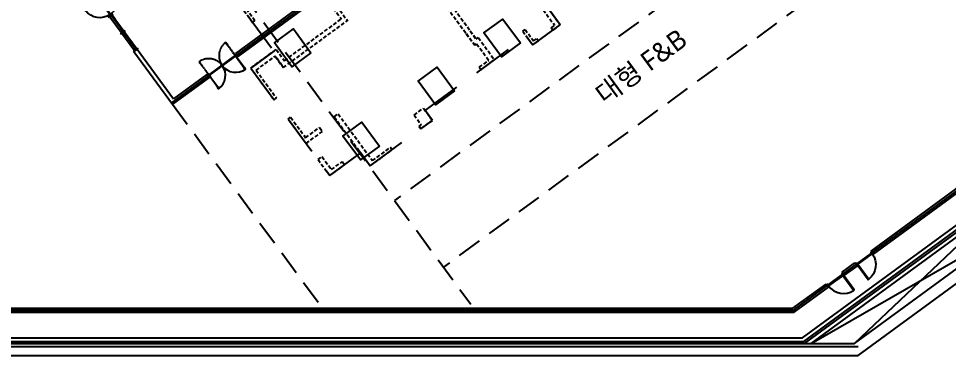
# Model space of a CAD drawing. Header units: millimetres. Extents: x 75184266 to 76346726, y -35077925 to -33679385.
# Drawn here: x 75473512 to 75520784, y -34997819 to -34980411 of the extents above; entities that cross this region are included whole.
import ezdxf
from ezdxf.enums import TextEntityAlignment as Align

# ---------------------------------------------------------------- set-up
doc = ezdxf.new("R2010")
doc.units = ezdxf.units.MM
doc.header["$LTSCALE"] = 50
doc.header["$MEASUREMENT"] = 0
doc.header["$PDMODE"] = 1
doc.header["$PDSIZE"] = -3
for name, pattern in [('HIDDEN2', [0.1875, 0.125, -0.0625]), ('XR-1F-PLAN$0$CEN', [62, 60, -1, 0, -1]), ('XR-1F-PLAN$0$HIDDEN', [0.375, 0.25, -0.125]), ('XR-지하3층$0$H', [1.3, 0.8, -0.5]), ('XR-지하3층$0$HIDDEN', [0.375, 0.25, -0.125])]:
    doc.linetypes.add(name, pattern=pattern)
doc.layers.get('0').update_dxf_attribs({"linetype": 'CONTINUOUS'})
doc.layers.get('Defpoints').update_dxf_attribs({"color": 51, "linetype": 'CONTINUOUS'})
for name, color, linetype in [('AA-DWXM-DOOR', 4, 'CONTINUOUS'), ('AA-MKXS', 3, 'CONTINUOUS'), ('XR-1F-PLAN$0$A-CEN02', 27, 'XR-1F-PLAN$0$CEN'), ('XR-1F-PLAN$0$A-DOR-FRAME', 7, 'CONTINUOUS'), ('XR-1F-PLAN$0$A-DOR-GL', 142, 'CONTINUOUS'), ('XR-1F-PLAN$0$A-DOR-HID', 9, 'XR-1F-PLAN$0$HIDDEN'), ('XR-1F-PLAN$0$A-DOR-TRACE', 8, 'CONTINUOUS'), ('XR-1F-PLAN$0$A-FRAME', 1, 'CONTINUOUS'), ('XR-1F-PLAN$0$A-HDCP7', 7, 'CONTINUOUS'), ('XR-1F-PLAN$0$A-WIN-ELE8', 8, 'CONTINUOUS'), ('XR-지하3층$0$CON', 2, 'CONTINUOUS')]:
    doc.layers.add(name, color=color, linetype=linetype)
doc.layers.add('건축', color=8, linetype='CONTINUOUS', plot=False)
doc.styles.add('XR-지하3층$0$돋움', font='', dxfattribs={"width": 0.9})
doc.styles.add('맑은고딕', font='malgun.ttf')
doc.styles.get('XR-지하3층$0$돋움').set_extended_font_data('Dotum')
doc.dimstyles.new('XR-지하3층$0$20110829_평면도_면적조정$0$std_style', dxfattribs={"dimscale": 400, "dimtxt": 3, "dimasz": 1, "dimexe": 1.5, "dimexo": 2, "dimgap": 1, "dimtad": 1, "dimtoh": 1, "dimdec": 0, "dimzin": 0, "dimdsep": 46, "dimtxsty": 'XR-지하3층$0$돋움', "dimblk": 'XR-지하3층$0$20110829_평면도_면적조정$0$01420DDOT01', "dimblk1": 'XR-지하3층$0$20110829_평면도_면적조정$0$01420DDOT01', "dimblk2": 'XR-지하3층$0$20110829_평면도_면적조정$0$01420DDOT01', "dimcen": 2.5, "dimdle": 8, "dimclrd": 256, "dimclre": 256, "dimclrt": 256, "dimadec": 0, "dimazin": 0, "dimtfac": 1, "dimtdec": 0, "dimtix": 1, "dimtmove": 2, "dimatfit": 3, "dimldrblk": 'XR-지하3층$0$20110829_평면도_면적조정$0$_ClosedBlank', "dimfxl": 1, "dimtolj": 1, "dimtzin": 0, "dimlwd": -1, "dimlwe": -1, "dimarcsym": 0})

# ---------------------------------------------------------------- blocks, each defined once
blk = doc.blocks.new('d-1000')
at = {"layer": 'AA-DWXM-DOOR', "color": 8}
for p, q in [((40, 100), (980, 100)), ((55, 60), (965, 60))]:
    blk.add_line(p, q, dxfattribs=at)
at = {"layer": 'AA-DWXM-DOOR'}
blk.add_lwpolyline([(40, 100), (80, 100), (80, 1040), (40, 1040), (40, 100)], dxfattribs=at)
for points in [[(40, 100), (10, 100), (10, 0), (55, 0), (55, 60), (40, 60)], [(980, 100), (1010, 100), (1010, 0), (965, 0), (965, 60), (980, 60)]]:
    blk.add_lwpolyline(points, close=True, dxfattribs=at)
at = {"layer": 'AA-DWXM-DOOR', "color": 9}
blk.add_arc((32, 93), 948, 0.4142, 87.0949, dxfattribs=at)
at = {"layer": 'AA-MKXS', "ltscale": 0.5}
for p, q in [((0, 150), (0, -50)), ((1020, 150), (1020, -50))]:
    blk.add_line(p, q, dxfattribs=at)
blk = doc.blocks.new('XR-1F-PLAN$0$양개문')
at = {"layer": 'XR-1F-PLAN$0$A-DOR-FRAME', "ltscale": 0.5}
for points in [[(50, 800), (60, 800), (60, 815), (75, 815), (75, 800), (85, 800), (85, 900), (50, 900)], [(1750, 800), (1740, 800), (1740, 815), (1725, 815), (1725, 800), (1715, 800), (1715, 900), (1750, 900)], [(50, 100), (0, 100), (0, 0), (50, 0)], [(50, 150), (60, 150), (60, 135), (75, 135), (75, 150), (85, 150), (85, 50), (50, 50)], [(1750, 150), (1740, 150), (1740, 135), (1725, 135), (1725, 150), (1715, 150), (1715, 50), (1750, 50)], [(1800, 100), (1750, 100), (1750, 0), (1800, 0)]]:
    blk.add_lwpolyline(points, close=True, dxfattribs=at)
at = {"layer": 'XR-1F-PLAN$0$A-DOR-GL'}
for points in [[(62, 137), (72, 137), (72, 812), (62, 812)], [(1737, 137), (1727, 137), (1727, 812), (1737, 812)]]:
    blk.add_lwpolyline(points, close=True, dxfattribs=at)
at = {"layer": 'XR-1F-PLAN$0$A-DOR-HID', "ltscale": 2}
for points in [[(50, -50), (60, -50), (60, -35), (75, -35), (75, -50), (85, -50), (85, 50), (50, 50)], [(1750, -50), (1740, -50), (1740, -35), (1725, -35), (1725, -50), (1715, -50), (1715, 50), (1750, 50)], [(62, -37), (72, -37), (72, -712), (62, -712)], [(1737, -37), (1727, -37), (1727, -712), (1737, -712)], [(50, -700), (60, -700), (60, -715), (75, -715), (75, -700), (85, -700), (85, -800), (50, -800)], [(1750, -700), (1740, -700), (1740, -715), (1725, -715), (1725, -700), (1715, -700), (1715, -800), (1750, -800)]]:
    blk.add_lwpolyline(points, close=True, dxfattribs=at)
for centre, start, end in [((50, 50), 270, 0), ((1750, 50), 180, 270)]:
    blk.add_arc(centre, 850, start, end, dxfattribs=at)
at = {"layer": 'XR-1F-PLAN$0$A-DOR-TRACE'}
for centre, start, end in [((50, 50), 360, 90), ((1750, 50), 90, 180)]:
    blk.add_arc(centre, 850, start, end, dxfattribs=at)
at = {"layer": 'XR-1F-PLAN$0$A-WIN-ELE8'}
for p, q in [((1715, 65), (85, 65)), ((1715, 35), (85, 35))]:
    blk.add_line(p, q, dxfattribs=at)
blk = doc.blocks.new('XR-1F-PLAN$0$A$C10B20476')
at = {"layer": 'Defpoints'}
for p, q in [((134, 35), (110, 35)), ((110, 35), (110, 0)), ((134, 35), (134, 0))]:
    blk.add_line(p, q, dxfattribs=at)
at = {"layer": 'XR-1F-PLAN$0$A-CEN02', "linetype": 'Continuous'}
blk.add_line((318, 80), (0, 80), dxfattribs=at)
at = {"layer": 'XR-1F-PLAN$0$A-FRAME'}
for p, q in [((144, 80), (110, 80)), ((110, 56), (144, 56)), ((110, 43), (144, 43)), ((144, 20), (134, 20))]:
    blk.add_line(p, q, dxfattribs=at)
for points in [[(88, 20), (88, 80)], [(110, 35), (110, 80)], [(122, 48), (144, 48), (144, 20), (238, 20), (238, 80), (144, 80), (144, 51), (122, 51), (122, 48)]]:
    blk.add_lwpolyline(points, dxfattribs=at)
blk = doc.blocks.new('XR-1F-PLAN$0$A$C491451C1')
at = {"layer": 'Defpoints'}
for p, q in [((15, 208), (-20, 208)), ((15, 184), (-20, 184)), ((15, 184), (15, 208)), ((45, 208), (45, 184)), ((45, 208), (80, 208)), ((45, 184), (80, 184))]:
    blk.add_line(p, q, dxfattribs=at)
at = {"layer": 'XR-1F-PLAN$0$A-CEN02', "linetype": 'Continuous'}
blk.add_line((30, 0), (30, 318), dxfattribs=at)
at = {"layer": 'XR-1F-PLAN$0$A-FRAME'}
for p, q in [((0, 174), (0, 184)), ((24, 208), (24, 174)), ((37, 208), (37, 174)), ((60, 174), (60, 184))]:
    blk.add_line(p, q, dxfattribs=at)
for points in [[(0, 230), (60, 230)], [(29, 196), (29, 174), (0, 174), (0, 80), (60, 80), (60, 174), (32, 174), (32, 196), (29, 196)], [(15, 208), (45, 208)]]:
    blk.add_lwpolyline(points, dxfattribs=at)
blk = doc.blocks.new('XR-1F-PLAN$0$A$C7F517DA1')
at = {"layer": 'XR-1F-PLAN$0$A-DOR-FRAME', "ltscale": 0.5, "elevation": 0}
for points in [[(50, 1675), (60, 1675), (60, 1690), (75, 1690), (75, 1675), (85, 1675), (85, 1775), (50, 1775)], [(50, 925), (10, 925), (10, 825), (50, 825)], [(990, 925), (950, 925), (950, 825), (990, 825)]]:
    blk.add_lwpolyline(points, close=True, dxfattribs=at)
blk.add_lwpolyline([(50, 875), (50, 975), (60, 975), (60, 960), (75, 960), (75, 975), (85, 975), (85, 875), (50, 875)], dxfattribs=at)
at = {"layer": 'XR-1F-PLAN$0$A-DOR-GL', "elevation": 0}
blk.add_lwpolyline([(62, 962), (72, 962), (72, 1687), (62, 1687)], close=True, dxfattribs=at)
at = {"layer": 'XR-1F-PLAN$0$A-DOR-HID', "ltscale": 2, "elevation": 0}
blk.add_lwpolyline([(50, 875), (50, 775), (60, 775), (60, 790), (75, 790), (75, 775), (85, 775), (85, 875), (50, 875)], dxfattribs=at)
for points in [[(62, 788), (72, 788), (72, 63), (62, 63)], [(50, 75), (60, 75), (60, 60), (75, 60), (75, 75), (85, 75), (85, -25), (50, -25)]]:
    blk.add_lwpolyline(points, close=True, dxfattribs=at)
at = {"layer": 'XR-1F-PLAN$0$A-DOR-HID', "ltscale": 2}
blk.add_arc((50, 875, 0), 900, 270, 0, dxfattribs=at)
at = {"layer": 'XR-1F-PLAN$0$A-DOR-TRACE'}
blk.add_arc((50, 875, 0), 900, 0, 90, dxfattribs=at)
at = {"layer": 'XR-1F-PLAN$0$A-WIN-ELE8'}
for p, q in [((85, 890, 0), (950, 890, 0)), ((85, 860, 0), (950, 860, 0))]:
    blk.add_line(p, q, dxfattribs=at)
blk = doc.blocks.new('SW-4.05')
at = {"layer": 'AA-MKXS', "ltscale": 0.5}
for p, q in [((0, -200), (0, 0)), ((3250, -200, 0), (3250, 0, 0))]:
    blk.add_line(p, q, dxfattribs=at)
at = {"layer": 'XR-1F-PLAN$0$A-DOR-GL', "elevation": 0}
for points in [[(1095, -154), (1095, -178), (2105, -178), (2105, -154)], [(3195, -154), (3195, -178), (2135, -178), (2135, -154)]]:
    blk.add_lwpolyline(points, close=True, dxfattribs=at)
at = {"layer": 'XR-1F-PLAN$0$A-FRAME'}
for p, q in [((10, -200), (10, -178)), ((70, -200), (70, -178)), ((2090, -200), (2090, -178)), ((2150, -200), (2150, -178)), ((3180, -200, 0), (3180, -178, 0)), ((3240, -200, 0), (3240, -178, 0))]:
    blk.add_line(p, q, dxfattribs=at)
at = {"layer": 'XR-1F-PLAN$0$A-HDCP7', "elevation": 0}
blk.add_lwpolyline([(1350, -200), (1050, -200), (1050, -215), (1350, -215)], close=True, dxfattribs=at)
at = {"layer": 'XR-1F-PLAN$0$A-WIN-ELE8'}
for p, q in [((2090, -50, 0), (1110, -50, 0)), ((3180, -200, 0), (1110, -200, 0)), ((3180, -50, 0), (2150, -50, 0))]:
    blk.add_line(p, q, dxfattribs=at)
at = {"layer": 'XR-1F-PLAN$0$A-DOR-FRAME', "ltscale": 600, "extrusion": (0, 0, -1), "xscale": -1, "zscale": -1, "rotation": 2.5358915e-09}
blk.add_blockref('XR-1F-PLAN$0$A$C7F517DA1', (-60, -1025, 0), dxfattribs=at)
at = {"layer": 'XR-1F-PLAN$0$A-FRAME', "extrusion": (0, 0, -1), "zscale": -1, "rotation": 90.00000000253594}
blk.add_blockref('XR-1F-PLAN$0$A$C10B20476', (10, -288, 0), dxfattribs=at)
at = {"layer": 'XR-1F-PLAN$0$A-FRAME', "ltscale": 0.5, "extrusion": (0, 0, -1), "xscale": -1, "zscale": -1, "rotation": 180}
for p in [(-1110, 30, 0), (-2150, 30, 0)]:
    blk.add_blockref('XR-1F-PLAN$0$A$C491451C1', p, dxfattribs=at)
at = {"layer": 'XR-1F-PLAN$0$A-FRAME', "xscale": -1, "rotation": 269.999999997464}
blk.add_blockref('XR-1F-PLAN$0$A$C10B20476', (3160, -288, 0), dxfattribs=at)
blk = doc.blocks.new('XR-지하3층$0$20110829_평면도_면적조정$0$01420DDOT01')
blk.add_line((-1.5, 0), (1.5, 0))
at = {"const_width": 0.5}
blk.add_lwpolyline([(-0.25, 0, 1), (0.25, 0, 1)], format="xyb", close=True, dxfattribs=at)
blk = doc.blocks.new('*D202')
at = {"layer": 'Defpoints', "color": 0, "transparency": 16777216}
for p in [(75609430, -34956528, 0), (75615339, -34964587), (75504911, -35033156, 0)]:
    blk.add_point(p, dxfattribs=at)
at = {"layer": '건축'}
for p, q in [((75609903, -34957173), (75615694, -34965071)), ((75511142, -35040979), (75615016, -34964824)), ((75505384, -35033801), (75511174, -35041699))]:
    blk.add_line(p, q, dxfattribs=at)
at = {"layer": '건축', "xscale": 400, "yscale": 400, "zscale": 400}
for p, rotation in [((75615339, -34964587), 36.24693456144445), ((75510820, -35041215), 216.2469345614445)]:
    blk.add_blockref('XR-지하3층$0$20110829_평면도_면적조정$0$01420DDOT01', p, dxfattribs=dict(at, rotation=rotation))
at = {"layer": '건축', "insert": (75562310, -35001852), "char_height": 1800, "attachment_point": 5, "rotation": 36.2469, "style": 'XR-지하3층$0$돋움'}
blk.add_mtext('\\A1;129600', dxfattribs=at)
blk = doc.blocks.new('XR-지하3층$0$20110829_평면도_면적조정$0$_ClosedBlank')
at = {"color": 0, "linetype": 'ByBlock', "lineweight": -2}
for p, q in [((-1, 0.17), (0, 0)), ((-1, 0.17), (-1, -0.17)), ((0, 0), (-1, -0.17))]:
    blk.add_line(p, q, dxfattribs=at)
blk = doc.blocks.new('XR-지하3층$0$기둥 0620')
at = {"layer": 'XR-지하3층$0$CON', "ltscale": 0.5}
blk.add_lwpolyline([(-600, 0), (600, 0), (600, 1500), (-600, 1500)], close=True, dxfattribs=at)

msp = doc.modelspace()

# ---------------------------------------------------------------- linework, layer by layer
at = {"layer": '건축', "ltscale": 0.5}
for p, q in [((75506167.6, -34966449.7), (75481284.5, -34984693.8)), ((75506108.4, -34966369.1), (75484531.9, -34982188.9)), ((75506226.7, -34966530.4), (75484650.2, -34982350.2)), ((75512777.1, -34995362.1), (75552559.6, -34966195.7)), ((75513371.7, -34996662.1), (75553802, -34967020.8)), ((75513437.2, -34996862.1), (75553994.6, -34967127.6)), ((75479377.3, -34982092.3), (75481343.7, -34984774.5)), ((75479538.6, -34981974.1), (75481386.7, -34984494.9)), ((75484531.9, -34982188.9), (75484650.2, -34982350.2)), ((75483198.6, -34983414.5), (75481343.7, -34984774.5)), ((75483080.3, -34983253.2), (75481386.7, -34984494.9)), ((75483080.3, -34983253.2), (75483198.6, -34983414.5)), ((75516855.1, -34992248.4), (75527629.6, -34984349.1)), ((75516973.3, -34992409.7), (75527747.8, -34984510.4)), ((75523340.6, -34989973.5), (75516006.9, -34996962.2)), ((75513808.2, -34996962.1), (75524109.2, -34991021.9)), ((75515387.3, -34993324.5), (75516032.4, -34992851.5)), ((75515505.5, -34993485.8), (75516150.7, -34993012.8)), ((75512880.8, -34995162.1), (75514564.7, -34993927.6)), ((75512946.2, -34995362.1), (75514682.9, -34994088.9)), ((75461753.5, -34995262.1), (75513082.6, -34995262.1)), ((75461167.9, -34996662.1, 0), (75513371.7, -34996662.1)), ((75461314.5, -34996862.1, 0), (75513437.2, -34996862.1))]:
    msp.add_line(p, q, dxfattribs=at)
at = {"layer": '건축', "linetype": 'XR-지하3층$0$HIDDEN', "ltscale": 100}
for p, q in [((75521658.7, -34968391.2), (75492625.6, -34989676.8)), ((75524142, -34971778.4), (75495108.9, -34993064)), ((75484865.5, -34979092.3), (75496500.5, -34994962.1)), ((75481343.7, -34984774.5), (75488812.7, -34994962.1))]:
    msp.add_line(p, q, dxfattribs=at)
at = {"layer": '건축', "ltscale": 1000}
for p, q in [((75513469.9, -34996962.1), (75542662, -34975560)), ((75516203.2, -34997562.2), (75544387.6, -34976898.9)), ((75513808.2, -34996962.1), (75530118.6, -34985004.2)), ((75516006.9, -34996962.2), (75530887.2, -34986052.6)), ((75379183.2, -34997111.9, 0), (75516203.2, -34997112.2)), ((75461387.9, -34996962.1, 0), (75516006.9, -34996962.2)), ((75513959.6, -34996961.7), (75516007.4, -34996961.7)), ((75513959.6, -34996961.7), (75516007.4, -34996961.7)), ((75379383.2, -34997561.9, 0), (75516203.2, -34997562.2))]:
    msp.add_line(p, q, dxfattribs=at)
at = {"layer": '건축', "linetype": 'HIDDEN2', "ltscale": 30}
for p, q in [((75489012.2, -34978854.5), (75490242.2, -34980531.9)), ((75488850.9, -34978972.8), (75489921.2, -34980432.5)), ((75495168.3, -34979251.1), (75496475.1, -34981033.3)), ((75494966.7, -34979398.9), (75496273.5, -34981181.2)), ((75499849.7, -34979513.7), (75500763.3, -34980759.7)), ((75500146, -34979494.9), (75501053.6, -34980732.8)), ((75484965.6, -34979998.9), (75485409.1, -34980603.7)), ((75485086.6, -34979910.2), (75485530.1, -34980515)), ((75485409.1, -34980603.7), (75485530.1, -34980515)), ((75486972.3, -34982904.7), (75490230.4, -34980515.8)), ((75487026.1, -34982555.3), (75489921.2, -34980432.5)), ((75500594, -34980883.8), (75500763.3, -34980759.7)), ((75500682.7, -34981004.8), (75501053.6, -34980732.8)), ((75496273.5, -34981181.2), (75496281.6, -34981175.2)), ((75496273.5, -34981181.2), (75496699.3, -34981761.8)), ((75496281.6, -34981175.2), (75496707.3, -34981755.9)), ((75496475.1, -34981033.3), (75496467.1, -34981039.2)), ((75496467.1, -34981039.2), (75496774.5, -34981458.6)), ((75496475.1, -34981033.3), (75496782.6, -34981452.7)), ((75499141.1, -34981050.1), (75499262.1, -34980961.4)), ((75499141.1, -34981050.1), (75499658.5, -34981755.8)), ((75499262.1, -34980961.4), (75499690.8, -34981546.1)), ((75500594, -34980883.8), (75500682.7, -34981004.8)), ((75496707.3, -34981755.9), (75496796, -34981690.8)), ((75496774.5, -34981458.6), (75496879.4, -34981381.7)), ((75496796, -34981690.8), (75497416.9, -34982537.6)), ((75496879.4, -34981381.7), (75497707.2, -34982510.7)), ((75499658.5, -34981755.8), (75499940.8, -34981548.8)), ((75499690.8, -34981546.1), (75499852.1, -34981427.8)), ((75499852.1, -34981427.8), (75499940.8, -34981548.8)), ((75485316, -34982928.8), (75486606.3, -34981982.7)), ((75486606.3, -34981982.7), (75487026.1, -34982555.3)), ((75496699.3, -34981761.8), (75496707.3, -34981755.9)), ((75485584.8, -34983041.8), (75486552.5, -34982332.2)), ((75496933.1, -34982892.4), (75497416.9, -34982537.6)), ((75497021.8, -34983013.4), (75497707.2, -34982510.7)), ((75485316, -34982928.8), (75486498.6, -34984541.7, 0)), ((75485584.8, -34983041.8), (75486619.6, -34984453, 0)), ((75486907.3, -34982816), (75486972.3, -34982904.7)), ((75496933.1, -34982892.4), (75497021.8, -34983013.4)), ((75486498.6, -34984541.7, 0), (75486619.6, -34984453, 0)), ((75493618.6, -34985322.7), (75494094.4, -34984973.8)), ((75494094.4, -34984973.8), (75494549.7, -34985594.8)), ((75487220, -34985525.6, 0), (75487341, -34985436.9, 0)), ((75487220, -34985525.6, 0), (75488130.7, -34986767.5)), ((75487341, -34985436.9, 0), (75488103.8, -34986477.2)), ((75489555.4, -34985412.8), (75489757, -34985265)), ((75489555.4, -34985412.8), (75491388.5, -34987912.8)), ((75489757, -34985265), (75491501.4, -34987644)), ((75493618.6, -34985322.7), (75493985.2, -34985822.7)), ((75488103.8, -34986477.2), (75488813.5, -34985956.8)), ((75488813.5, -34985956.8), (75488961.3, -34986158.4)), ((75493880.4, -34985899.6), (75493985.2, -34985822.7)), ((75493880.4, -34985899.6), (75493969.1, -34986020.5)), ((75493969.1, -34986020.5), (75493880.4, -34985899.6)), ((75493969.1, -34986020.5), (75494549.7, -34985594.8)), ((75488130.7, -34986767.5), (75488961.3, -34986158.4)), ((75490817.9, -34987134.5), (75490906.6, -34987255.5)), ((75491388.5, -34987912.8), (75492501.4, -34987096.7)), ((75491501.4, -34987644), (75492412.7, -34986975.8)), ((75492412.7, -34986975.8), (75492501.4, -34987096.7)), ((75492501.4, -34987096.7), (75492412.7, -34986975.8)), ((75488733.8, -34987590), (75488935.4, -34987442.2)), ((75488733.8, -34987590), (75489334, -34988408.6)), ((75488935.4, -34987442.2), (75489417.3, -34988099.5)), ((75489334, -34988408.6), (75490084, -34987858.7)), ((75489417.3, -34988099.5), (75489965.7, -34987697.4)), ((75489965.7, -34987697.4), (75490084, -34987858.7))]:
    msp.add_line(p, q, dxfattribs=at)
at = {"layer": '건축', "ltscale": 100}
for p, q in [((75461826.8, -34995362.1), (75512946.2, -34995362.1)), ((75461928.1, -34995162.1), (75512880.8, -34995162.1))]:
    msp.add_line(p, q, dxfattribs=at)
at = {"layer": '건축', "linetype": 'XR-지하3층$0$H', "ltscale": 50}
msp.add_lwpolyline([(75483256.7, -34977668.3), (75486485.3, -34982071.4), (75485316, -34982928.8), (75489334, -34988408.6), (75490906.6, -34987255.5), (75491388.5, -34987912.8), (75494549.7, -34985594.8), (75494183.1, -34985094.8), (75499336.2, -34981316.3), (75499658.5, -34981755.8), (75501053.6, -34980732.8), (75500146, -34979494.9)], dxfattribs=at)
at = {"layer": '건축', "linetype": 'HIDDEN2', "ltscale": 30}
msp.add_lwpolyline([(75486907.3, -34982816), (75486915.4, -34982810.1), (75486560.6, -34982326.3), (75486552.5, -34982332.2)], close=True, dxfattribs=at)
for points in [[(75486907.3, -34982816), (75486915.4, -34982810.1), (75486560.6, -34982326.3), (75486552.5, -34982332.2)], [(75486972.3, -34982904.7), (75486980.4, -34982898.8)]]:
    msp.add_lwpolyline(points, dxfattribs=at)

# ---------------------------------------------------------------- block references
at = {"layer": '건축', "xscale": -1}
for name, p, rotation in [('SW-4.05', (75477455.6, -34979471.3, 0), 126.2470331598548), ('d-1000', (75516062, -34992891.8), 216.246933557443)]:
    msp.add_blockref(name, p, dxfattribs=dict(at, rotation=rotation))
at = {"layer": '건축', "extrusion": (0, 0, -1), "zscale": -1, "rotation": 323.7485243019598}
for p in [(-75498541.1, -34981998.8), (-75487889.2, -34982505.4), (-75495196.8, -34984451.1), (-75491372.3, -34987255.5)]:
    msp.add_blockref('XR-지하3층$0$기둥 0620', p, dxfattribs=at)
at = {"layer": '건축'}
for name, p, rotation in [('XR-1F-PLAN$0$양개문', (75484561.5, -34982229.2), 216.2469335651146), ('d-1000', (75515416.8, -34993364.8), 216.2469335540787)]:
    msp.add_blockref(name, p, dxfattribs=dict(at, rotation=rotation))

# ---------------------------------------------------------------- texts
at = {"layer": '건축', "style": '맑은고딕'}
msp.add_text('대형 F&B', height=1000, rotation=36.24693, dxfattribs=at).set_placement((75505152.8, -34982848.4), align=Align.MIDDLE_CENTER)

# ---------------------------------------------------------------- dimensions: what is measured, and where the dimension line sits
at = {"layer": '건축'}
dim = msp.add_linear_dim(base=(75615338.8, -34964587.2), p1=(75504910.7, -35033155.8, 0), p2=(75609430, -34956527.7, 0), angle=36.24693, dimstyle='XR-지하3층$0$20110829_평면도_면적조정$0$std_style', override={"dimtxt": 4.5}, dxfattribs=at)
dim.commit()
dim.dimension.update_dxf_attribs({"geometry": '*D202', "text_midpoint": (75562309.8, -35001851.8)})

doc.saveas('drawing.dxf')
